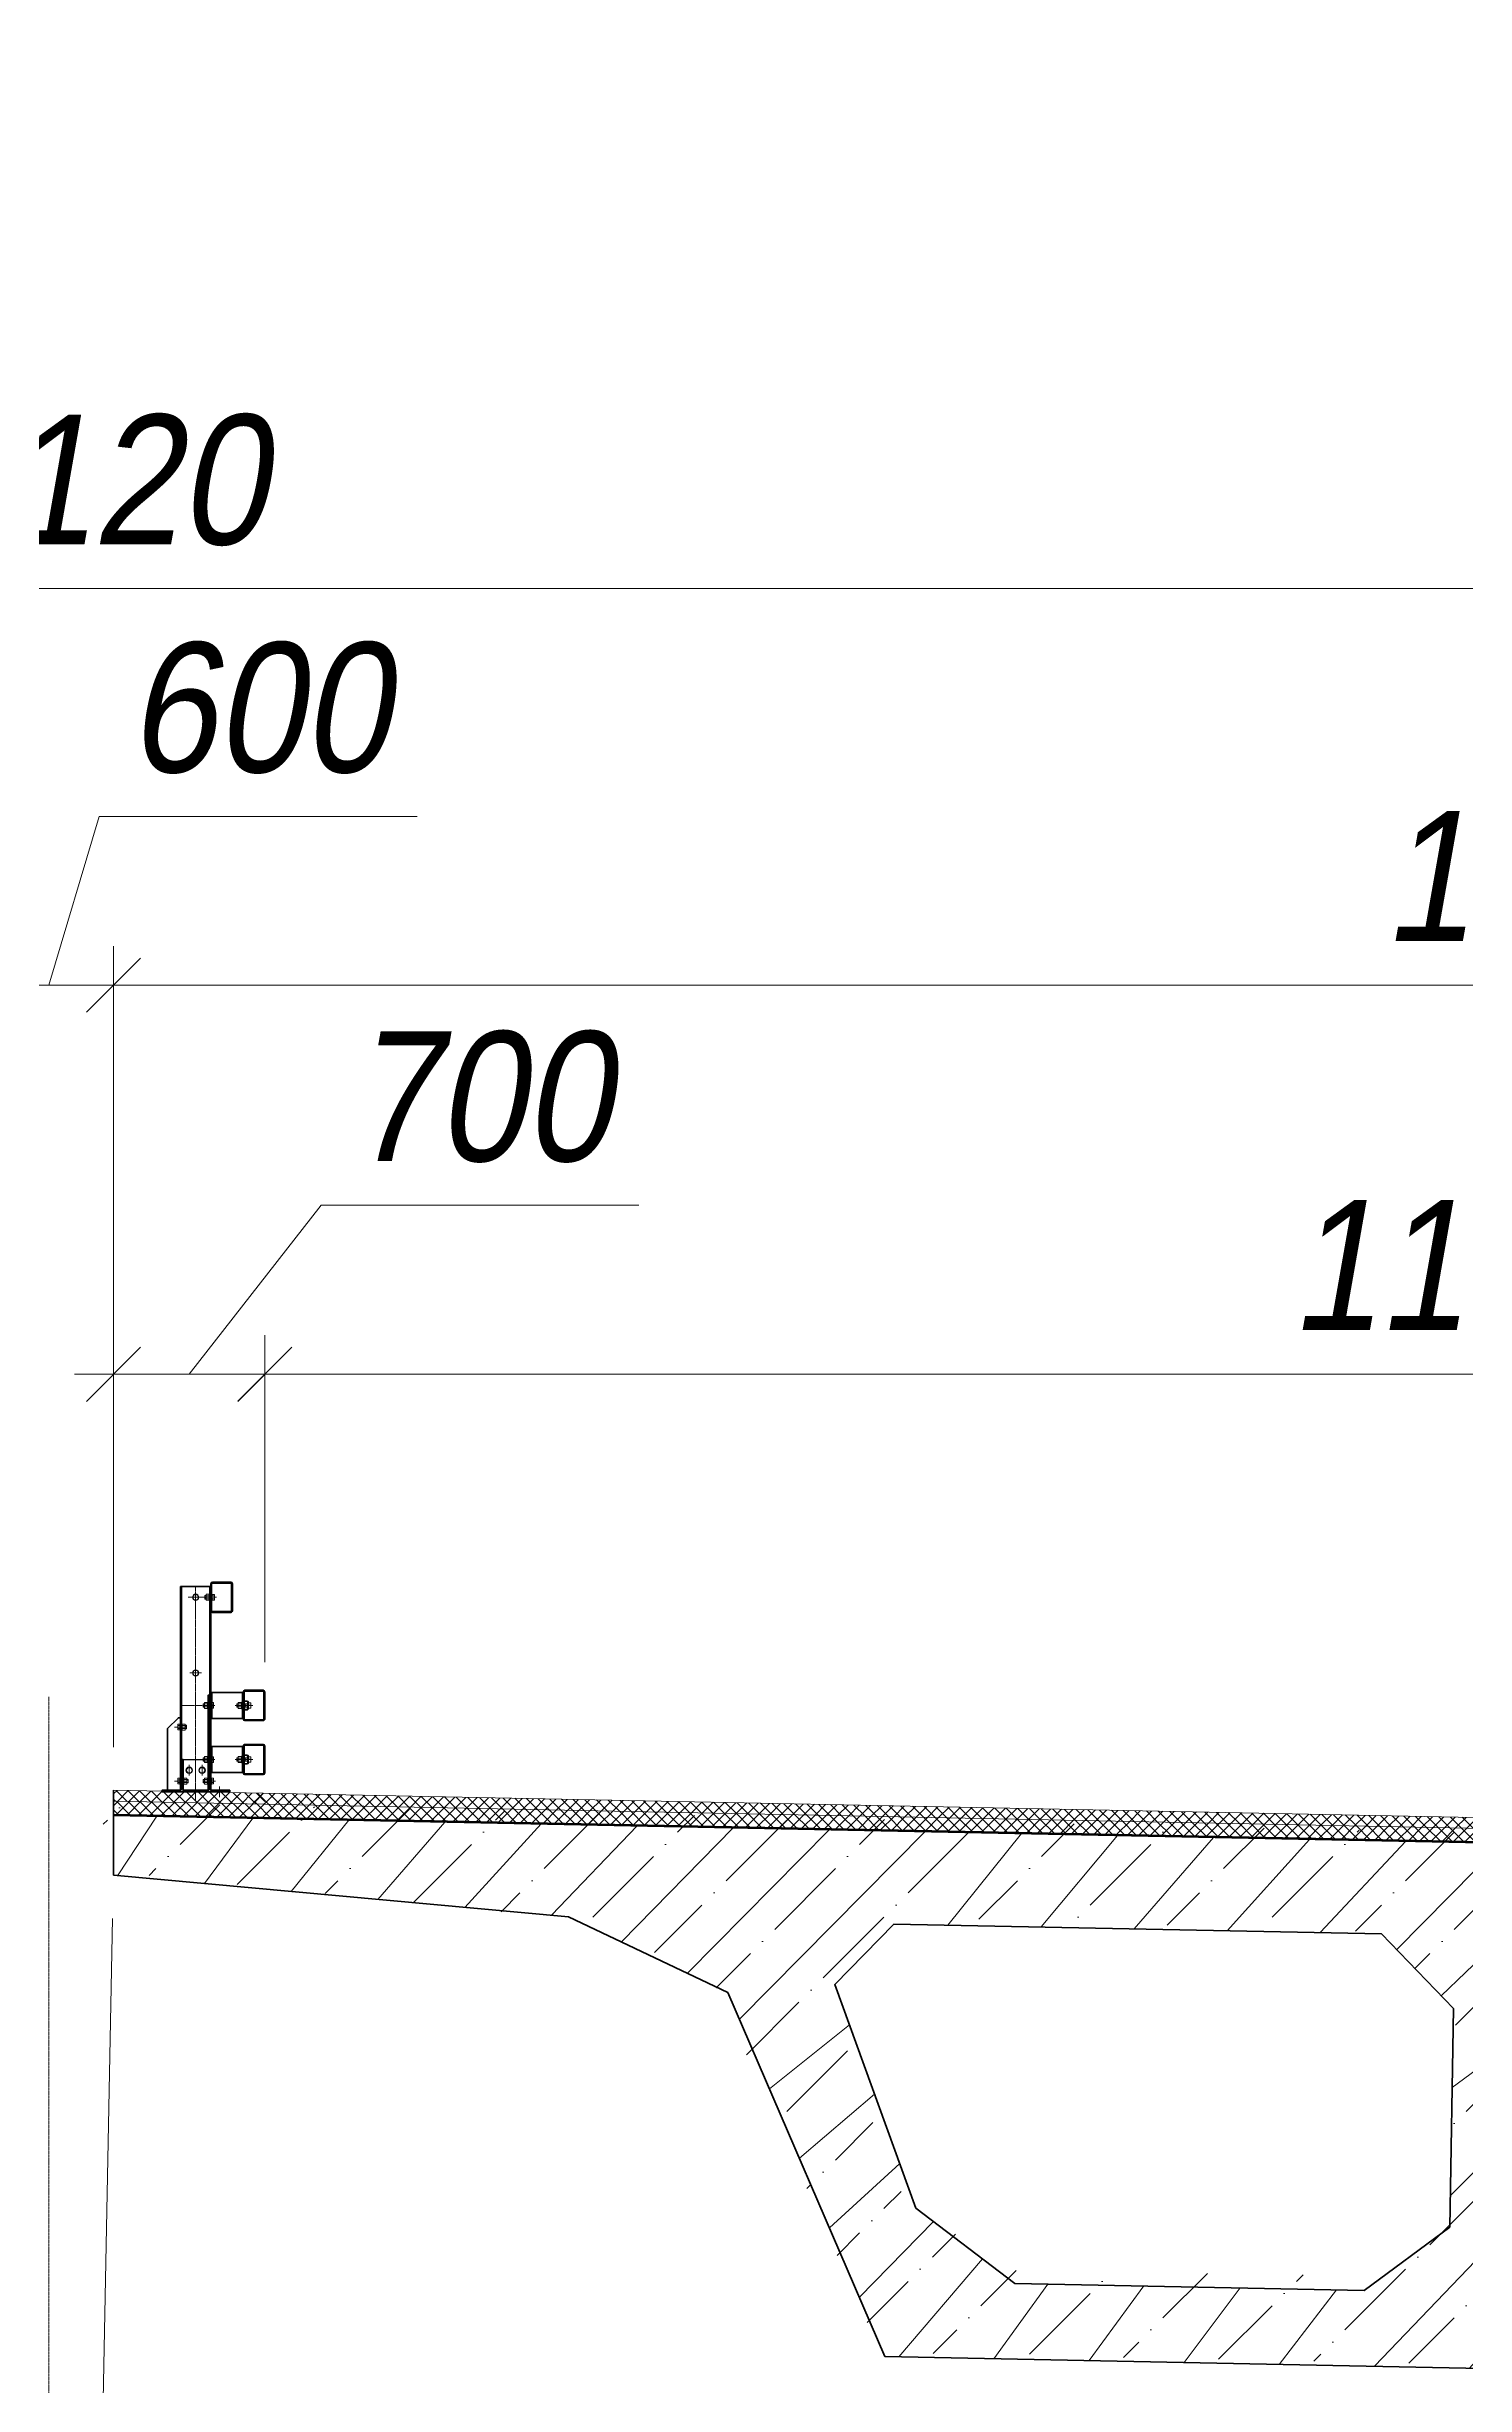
# Model space of a CAD drawing. Header units: millimetres. Extents: x 1864 to 10174863, y -4887456 to 5366151.
# Drawn here: x 9293131 to 9299693, y 374473 to 385284 of the extents above; entities that cross this region are included whole.
import ezdxf
from ezdxf.enums import TextEntityAlignment as Align

# ---------------------------------------------------------------- set-up
doc = ezdxf.new("R2018")
doc.units = ezdxf.units.MM
for name, pattern in [('CENTER', [50.800000000000004, 31.75, -6.35, 6.35, -6.35]), ('DASHED', [7, 5, -2, 0]), ('HIDDEN2', [4.762499999999999, 3.175, -1.5875]), ('JIS_08_11', [12.799999999999999, 11, -0.6, 0.6, -0.6])]:
    doc.linetypes.add(name, pattern=pattern)
for name, color, linetype, lineweight in [('!OIS-M-bolt', 150, 'Continuous', 20), ('!OIS-M-kontur', 40, 'Continuous', 40), ('!OIS-M-nevidim', 210, 'HIDDEN2', 25), ('!OIS-M-osi', 100, 'JIS_08_11', 20), ('!OIS-M-tonk', 160, 'Continuous', 30), ('S-BETN', 2, 'Continuous', 40), ('S-DRGO', 21, 'Continuous', 20), ('S-GRID', 1, 'CENTER', 20), ('S-SECT-PATT', 105, 'Continuous', 15), ('S-VOTV-NVEL', 1, 'DASHED', 20), ('T-DIMS', 3, 'Continuous', 30), ('T-SECT', 6, 'Continuous', 30), ('Штриховка', 2, 'Continuous', 5)]:
    doc.layers.add(name, color=color, linetype=linetype, lineweight=lineweight)
doc.styles.get("Standard").update_dxf_attribs({"font": 'arial.ttf'})
doc.styles.add('TM', font='mipgost.shx', dxfattribs={"width": 0.9, "oblique": 10})
doc.dimstyles.new('TM', dxfattribs={"dimscale": 0, "dimtxt": 3, "dimasz": 1.25, "dimexe": 0.9, "dimexo": 1, "dimgap": 1, "dimtad": 1, "dimdec": 0, "dimdsep": 46, "dimtxsty": 'TM', "dimblk1": 'OBLIQUE', "dimblk2": 'OBLIQUE', "dimsah": 1, "dimcen": 3, "dimdle": 0.9, "dimclrt": 7, "dimadec": 0, "dimazin": 0, "dimtfac": 1, "dimtdec": 0, "dimtmove": 1, "dimatfit": 2, "dimldrblk": 'NONE', "dimfxl": 1, "dimtfill": 1, "dimtolj": 1, "dimlwd": 15, "dimlwe": 15, "dimarcsym": 0})
pattern_1 = [(135, (9366934.638311371, 397877.9582983251), (26.51650429449553, 26.51650429449553), []), (45.00000000000001, (9366934.638311371, 397877.9582983251), (26.51650429449553, -26.51650429449553), [])]

# ---------------------------------------------------------------- blocks, each defined once
blk = doc.blocks.new('tu5262_010_M16_BW_P')
at = {"color": 0, "linetype": 'ByBlock', "lineweight": -2}
blk.add_lwpolyline([(6.928203230275503, -12), (13.85640646055102, -3.4e-15), (6.928203230275514, 11.99999999999999), (-6.928203230275497, 12), (-13.85640646055102, 1.74e-14), (-6.928203230275527, -11.99999999999999)], close=True, dxfattribs=at)
blk.add_circle((0, 0), 15, dxfattribs=at)
blk = doc.blocks.new('tu5262_010_M16_NW_S')
at = {"layer": '!OIS-M-nevidim'}
for p, q in [((17.79999999999995, 5.999999999999999), (24, 5.999999999999997)), ((17.79999999999995, -6), (24, -6.000000000000001))]:
    blk.add_line(p, q, dxfattribs=at)
at = {"color": 0, "linetype": 'ByBlock', "lineweight": -2, "ltscale": 0.2}
for p, q in [((3, 6.928203230275506), (17.8, 6.928203230275503)), ((2.999999999999999, -6.928203230275506), (17.8, -6.928203230275508))]:
    blk.add_line(p, q, dxfattribs=at)
for points in [[(9e-16, 15), (3, 15), (2.999999999999999, -15), (-9e-16, -15)], [(3, 13.85640646055102), (17.8, 13.85640646055101), (17.8, -13.85640646055101), (2.999999999999999, -13.85640646055102)], [(17.79999999999995, 7.999999999999999), (24, 7.999999999999997), (24, -8.000000000000002), (17.79999999999995, -8.000000000000002)]]:
    blk.add_lwpolyline(points, dxfattribs=at)
blk = doc.blocks.new('tu5262_010_M16_BW_S')
at = {"color": 0, "linetype": 'ByBlock', "lineweight": -2}
for p, q in [((-2.999999999999998, 6.54999999999999), (-13, 6.549999999999807)), ((-3.000000000000001, -6.550000000000003), (-13, -6.550000000000181))]:
    blk.add_line(p, q, dxfattribs=at)
for points in [[(-2.999999999999996, 13.1), (-12.99999999999999, 13.09999999999982), (-13, -13.10000000000017), (-3.000000000000003, -13.1)], [(9e-16, 15), (-2.999999999999999, 15), (-3, -15), (-9e-16, -15)]]:
    blk.add_lwpolyline(points, dxfattribs=at)
blk = doc.blocks.new('tu5262_010_СК')
at = {"layer": '!OIS-M-bolt'}
for p, q in [((-6e-16, 5.999999999998328), (12.5, 5.999999999994737)), ((12.49999999999727, -8.000000000005262), (12.5, 7.999999999994737)), ((-7e-16, -6.000000000001672), (12.49999999999727, -6.000000000005263))]:
    blk.add_line(p, q, dxfattribs=at)
at = {"layer": '!OIS-M-bolt', "flags": 128}
for points in [[(-4e-16, 8.000000000000039), (20.49999999999888, 7.999999999998453)], [(24.4999999999991, 12), (34.50000000000091, 12), (34.50000000000091, -12), (24.49999999999818, -12)], [(20.49999999999836, -8.000000000001545), (4e-16, -7.999999999999959)]]:
    blk.add_lwpolyline(points, dxfattribs=at)
blk.add_lwpolyline([(6.499999999997256, -17.99999999999789), (6.499999999997256, -21.99999999999789), (15.4999999999982, -21.99999999999789, 0.4142135623730857), (24.4999999999982, -12.99999999999819), (24.49999999999905, 12.99999999999819, 0.4142135623731045), (15.49999999999904, 21.99999999999848), (6.499999999999983, 21.99999999999847), (6.499999999999983, 17.99999999999847), (15.49999999999904, 17.99999999999847, -0.4142135623731045), (20.49999999999904, 12.99999999999831), (20.4999999999982, -12.99999999999805, -0.4142135623730857), (15.49999999999819, -17.99999999999789)], format="xyb", close=True, dxfattribs=at)
at = {"layer": '!OIS-M-osi'}
blk.add_line((44.5000000000009, 0), (-37.99999999999908, 0), dxfattribs=at)
at = {"layer": '!OIS-M-tonk'}
blk.add_line((34.50000000000091, 0), (24.49999999999864, 3.233e-13), dxfattribs=at)
blk = doc.blocks.new('11МО-500кдж')
at = {"layer": '!OIS-M-nevidim'}
for p, q in [((75, 460), (75, 340)), ((215, 460), (215, 340)), ((75, 210), (75, 90)), ((215, 210), (215, 90))]:
    blk.add_line(p, q, dxfattribs=at)
at = {"layer": '!OIS-M-osi'}
for p, q in [((-35, 900), (96.00000000186265, 900)), ((-70, 400), (74, 400)), ((-70, 271.8854827484465), (-70, 328.114513259352)), ((-98.11451271112313, 299.9999994435202), (-41.88548220018856, 299.9999994435202)), ((-30, 125), (-30, 75.00000000000001)), ((30, 125), (30, 75.00000000000001)), ((-98.11451271112313, 49.99999944352021), (-41.88548220018856, 49.99999944352021)), ((111, 25), (111, -25))]:
    blk.add_line(p, q, dxfattribs=at)
for points in [[(0, 950), (0, -39.50989323192334)], [(27.00000000093132, 550), (-27.00000000093132, 550)], [(88.00000000186265, 400), (34, 400)], [(88.00000000186265, 150), (34, 150)], [(91.00000000186265, 49.99999944353475), (34, 49.99999944353475)]]:
    blk.add_lwpolyline(points, dxfattribs=at)
at = {"layer": '!OIS-M-tonk'}
blk.add_lwpolyline([(-58, 150), (58, 150)], dxfattribs=at)
for p, q in [((70, 950), (-70, 950)), ((-70, 950), (-70, 8)), ((-66, 950), (-66, 13)), ((66, 950), (66, 8)), ((70, 8), (70, 950))]:
    blk.add_line(p, q)
for points in [[(162, 830), (78, 830, -0.4142135623730951), (70, 838), (70, 962, -0.4142135623730951), (78, 970), (162, 970, -0.4142135623730951), (170, 962), (170, 838, -0.4142135623730951)], [(166, 838, -0.4142135623730951), (162, 834), (78, 834, -0.4142135623730951), (74, 838), (74, 962, -0.4142135623730951), (78, 966), (162, 966, -0.4142135623730951), (166, 962)], [(228, 330), (312, 330, 0.4142135623730951), (320, 338), (320, 462, 0.4142135623730951), (312, 470), (228, 470, 0.4142135623730951), (220, 462), (220, 338, 0.4142135623730951)], [(316, 338, -0.4142135623730951), (312, 334), (228, 334, -0.4142135623730951), (224, 338), (224, 462, -0.4142135623730951), (228, 466), (312, 466, -0.4142135623730951), (316, 462)], [(312, 80), (228, 80, -0.4142135623730951), (220, 88), (220, 212, -0.4142135623730951), (228, 220), (312, 220, -0.4142135623730951), (320, 212), (320, 88, -0.4142135623730951)], [(312, 84), (228, 84, -0.4142135623730951), (224, 88), (224, 212, -0.4142135623730951), (228, 216), (312, 216, -0.4142135623730951), (316, 212), (316, 88, -0.4142135623730951)]]:
    blk.add_lwpolyline(points, format="xyb", close=True)
for points in [[(158, 0), (63, 0, -0.4142135623730951), (58, 5), (58, 448), (66, 448), (66, 13, 0.4142135623730951), (71, 8), (158, 8), (158, 0)], [(-155, 0), (-63, 0, 0.4142135623730951), (-58, 5), (-58, 150), (-66, 150), (-66, 13, -0.4142135623730951), (-71, 8), (-155, 8), (-155, 0)]]:
    blk.add_lwpolyline(points, format="xyb")
for points in [[(70, 340), (220, 340), (220, 460), (70, 460)], [(70, 90), (220, 90), (220, 210), (70, 210)]]:
    blk.add_lwpolyline(points, close=True)
for points in [[(-130, 8), (-130, 293), (-80, 343), (-80, 343), (-70, 343), (-70, 8), (-130, 8)], [(-58, 8), (-58, 0), (58, 0), (58, 8), (-58, 8), (-58, 0)]]:
    blk.add_lwpolyline(points)
at = {"layer": '!OIS-M-bolt', "extrusion": (0, 0, -1), "zscale": -0.9999999999999998}
for p in [(0, 900), (0, 550), (30, 100), (-30, 100)]:
    blk.add_blockref('tu5262_010_M16_BW_P', p, dxfattribs=at)
at = {"layer": '!OIS-M-bolt', "extrusion": (0, 0, -1), "xscale": -1, "zscale": -1, "rotation": 180}
for name, p in [('tu5262_010_M16_NW_S', (-66, 900)), ('tu5262_010_M16_BW_S', (-74, 900)), ('tu5262_010_M16_NW_S', (-58, 400)), ('tu5262_010_M16_BW_S', (-70, 400)), ('tu5262_010_M16_NW_S', (-215, 400)), ('tu5262_010_M16_NW_S', (-58, 150)), ('tu5262_010_M16_BW_S', (-70, 150)), ('tu5262_010_M16_NW_S', (-215, 150)), ('tu5262_010_M16_NW_S', (-58, 49.99999944353475)), ('tu5262_010_M16_BW_S', (-70, 49.99999944353475))]:
    blk.add_blockref(name, p, dxfattribs=at)
at = {"layer": '!OIS-M-bolt', "color": 0, "linetype": 'ByBlock', "extrusion": (0, 0, -1), "xscale": -1, "zscale": -1}
for p in [(-219.9999999976717, 400), (-219.9999999976717, 150)]:
    blk.add_blockref('tu5262_010_СК', p, dxfattribs=at)
at = {"layer": '!OIS-M-bolt', "extrusion": (0, 0, -1), "zscale": -1, "rotation": 180}
for name, p in [('tu5262_010_M16_BW_S', (70, 299.9999980038847)), ('tu5262_010_M16_NW_S', (66, 299.9999994435348)), ('tu5262_010_M16_BW_S', (70, 49.99999944353475)), ('tu5262_010_M16_NW_S', (58, 49.99999944353475))]:
    blk.add_blockref(name, p, dxfattribs=at)
blk = doc.blocks.new('_OBLIQUE')
at = {"color": 0, "linetype": 'ByBlock', "lineweight": -2}
blk.add_line((0.5000000000000001, 0.4999999999999999), (-0.5000000000000001, -0.4999999999999999), dxfattribs=at)
blk = doc.blocks.new('*D1038')
at = {"layer": 'Defpoints', "color": 0, "transparency": 16777216}
for p in [(9294140.047488198, 379147.4450267549), (9294140.047488198, 377615.5708079334), (9305640.062748894, 377358.4452552195)]:
    blk.add_point(p, dxfattribs=at)
at = {"layer": 'T-DIMS', "color": 0, "lineweight": 15, "transparency": 16777216}
for p, q in [((9294140.047488198, 377815.5708079334), (9294140.047488198, 379327.4450267549)), ((9305640.062748894, 377558.4452552195), (9305640.062748894, 379327.4450267549))]:
    blk.add_line(p, q, dxfattribs=at)
at = {"layer": 'T-DIMS', "color": 0, "linetype": 'Continuous', "lineweight": 15, "transparency": 16777216}
blk.add_line((9305820.062748894, 379147.4450267549), (9293960.047488198, 379147.4450267549), dxfattribs=at)
at = {"layer": 'T-DIMS', "color": 0, "lineweight": 15, "transparency": 16777216, "xscale": 250, "yscale": 250, "zscale": 250, "rotation": 180}
blk.add_blockref('_OBLIQUE', (9294140.047488198, 379147.4450267549), dxfattribs=at)
at = {"layer": 'T-DIMS', "color": 0, "lineweight": 15, "transparency": 16777216, "xscale": 250, "yscale": 250, "zscale": 250}
blk.add_blockref('_OBLIQUE', (9305640.062748894, 379147.4450267549), dxfattribs=at)
at = {"layer": 'T-DIMS', "color": 7, "transparency": 16777216, "insert": (9299890.055118546, 379647.4450267549), "char_height": 600, "attachment_point": 5, "style": 'TM', "bg_fill": 3, "box_fill_scale": 1.1, "bg_fill_color": 256, "bg_fill_true_color": 13158600, "bg_fill_transparency": 0}
blk.add_mtext('\\A1;11500', dxfattribs=at)
blk = doc.blocks.new('_None')
blk = doc.blocks.new('*D683')
at = {"layer": 'Defpoints', "color": 0, "transparency": 16777216}
for p in [(9293439.927536234, 379146.4452266689), (9294140.047488198, 377615.5708073374), (9293439.927536234, 377223.1763414736)]:
    blk.add_point(p, dxfattribs=at)
at = {"layer": 'T-DIMS', "color": 0, "linetype": 'Continuous', "lineweight": 15, "transparency": 16777216}
for p, q in [((9293789.987512216, 379146.4452266689), (9294400.047488198, 379927.795057952)), ((9294400.047488198, 379927.795057952), (9295870.515105193, 379927.795057952)), ((9294320.047488198, 379146.4452266689), (9293259.927536234, 379146.4452266689))]:
    blk.add_line(p, q, dxfattribs=at)
at = {"layer": 'T-DIMS', "color": 0, "lineweight": 15, "transparency": 16777216}
for p, q in [((9293439.927536234, 377423.1763414736), (9293439.927536234, 379326.4452266689)), ((9294140.047488198, 377815.5708073374), (9294140.047488198, 379326.4452266689))]:
    blk.add_line(p, q, dxfattribs=at)
at = {"layer": 'T-DIMS', "color": 0, "lineweight": 15, "transparency": 16777216, "xscale": 250, "yscale": 250, "zscale": 250, "rotation": 180}
blk.add_blockref('_OBLIQUE', (9293439.927536234, 379146.4452266689), dxfattribs=at)
at = {"layer": 'T-DIMS', "color": 0, "lineweight": 15, "transparency": 16777216, "xscale": 250, "yscale": 250, "zscale": 250}
blk.add_blockref('_OBLIQUE', (9294140.047488198, 379146.4452266689), dxfattribs=at)
at = {"layer": 'T-DIMS', "color": 7, "transparency": 16777216, "insert": (9295135.281296697, 380427.795057952), "char_height": 600, "attachment_point": 5, "style": 'TM', "bg_fill": 3, "box_fill_scale": 1.1, "bg_fill_color": 256, "bg_fill_true_color": 13158600, "bg_fill_transparency": 0}
blk.add_mtext('\\A1;700', dxfattribs=at)
blk = doc.blocks.new('*D684')
at = {"layer": 'Defpoints', "color": 0, "transparency": 16777216}
for p in [(9307200.064968571, 380946.0358217355), (9293439.927536234, 377290.3839896913), (9307200.064968571, 377105.1735928651)]:
    blk.add_point(p, dxfattribs=at)
at = {"layer": 'T-DIMS', "color": 0, "lineweight": 15, "transparency": 16777216}
for p, q in [((9293439.927536234, 377490.3839896913), (9293439.927536234, 381126.0358217355)), ((9307200.064968571, 377305.1735928651), (9307200.064968571, 381126.0358217355))]:
    blk.add_line(p, q, dxfattribs=at)
at = {"layer": 'T-DIMS', "color": 0, "linetype": 'Continuous', "lineweight": 15, "transparency": 16777216}
blk.add_line((9293259.927536234, 380946.0358217355), (9307380.064968571, 380946.0358217355), dxfattribs=at)
at = {"layer": 'T-DIMS', "color": 0, "lineweight": 15, "transparency": 16777216, "xscale": 250, "yscale": 250, "zscale": 250, "rotation": 180}
blk.add_blockref('_OBLIQUE', (9293439.927536234, 380946.0358217355), dxfattribs=at)
at = {"layer": 'T-DIMS', "color": 0, "lineweight": 15, "transparency": 16777216, "xscale": 250, "yscale": 250, "zscale": 250}
blk.add_blockref('_OBLIQUE', (9307200.064968571, 380946.0358217355), dxfattribs=at)
at = {"layer": 'T-DIMS', "color": 7, "transparency": 16777216, "insert": (9300319.996252403, 381446.0358217355), "char_height": 600, "attachment_point": 5, "style": 'TM', "bg_fill": 3, "box_fill_scale": 1.1, "bg_fill_color": 256, "bg_fill_true_color": 13158600, "bg_fill_transparency": 0}
blk.add_mtext('\\A1;13760', dxfattribs=at)
blk = doc.blocks.new('*D685')
at = {"layer": 'Defpoints', "color": 0, "transparency": 16777216}
for p in [(9297008.447743876, 374605.296790063), (9302507.747932658, 374495.3107824918), (9302448.966863582, 371556.2574300767)]:
    blk.add_point(p, dxfattribs=at)
at = {"layer": 'T-DIMS', "color": 0, "lineweight": 15, "transparency": 16777216}
for p, q in [((9297004.448543498, 374405.3367780697), (9296946.06739446, 371486.2794268542)), ((9302503.74873228, 374295.3507704985), (9302445.367583241, 371376.2934192829))]:
    blk.add_line(p, q, dxfattribs=at)
at = {"layer": 'T-DIMS', "color": 0, "linetype": 'Continuous', "lineweight": 15, "transparency": 16777216}
blk.add_line((9296769.702664007, 371669.8427179881), (9302628.930874376, 371552.6581497366), dxfattribs=at)
at = {"layer": 'T-DIMS', "color": 0, "lineweight": 15, "transparency": 16777216, "xscale": 250, "yscale": 250, "zscale": 250}
for p, rotation in [((9296949.6666748, 371666.243437648), 178.8542371222951), ((9302448.966863582, 371556.2574300767), 358.854237122295)]:
    blk.add_blockref('_OBLIQUE', p, dxfattribs=dict(at, rotation=rotation))
at = {"layer": 'T-DIMS', "color": 7, "transparency": 16777216, "insert": (9299709.314770134, 372111.1504638455), "char_height": 600, "attachment_point": 5, "rotation": 358.8542371222951, "style": 'TM', "bg_fill": 3, "box_fill_scale": 1.1, "bg_fill_color": 256, "bg_fill_true_color": 13158600, "bg_fill_transparency": 0}
blk.add_mtext('\\A1;5500', dxfattribs=at)
blk = doc.blocks.new('*D686')
at = {"layer": 'Defpoints', "color": 0, "transparency": 16777216}
for p in [(9293440.047488198, 376830.1419931646), (9297008.447743876, 374605.296790063), (9293338.214158881, 371738.4724904557)]:
    blk.add_point(p, dxfattribs=at)
at = {"layer": 'T-DIMS', "color": 0, "lineweight": 15, "transparency": 16777216}
for p, q in [((9293436.048290342, 376630.1819811208), (9293334.614880811, 371558.5084796164)), ((9297004.44854602, 374405.3367780194), (9296946.067434713, 371486.2794716188))]:
    blk.add_line(p, q, dxfattribs=at)
at = {"layer": 'T-DIMS', "color": 0, "linetype": 'Continuous', "lineweight": 15, "transparency": 16777216}
blk.add_line((9297129.630723624, 371662.6442043881), (9293158.250148043, 371742.0717685258), dxfattribs=at)
at = {"layer": 'T-DIMS', "color": 0, "lineweight": 15, "transparency": 16777216, "xscale": 250, "yscale": 250, "zscale": 250}
for p, rotation in [((9293338.214158881, 371738.4724904557), 178.854237845024), ((9296949.666712783, 371666.2434824582), 358.854237845024)]:
    blk.add_blockref('_OBLIQUE', p, dxfattribs=dict(at, rotation=rotation))
at = {"layer": 'T-DIMS', "color": 7, "transparency": 16777216, "insert": (9295153.938430471, 372202.2580165662), "char_height": 600, "attachment_point": 5, "rotation": 358.85423784502404, "style": 'TM', "bg_fill": 3, "box_fill_scale": 1.1, "bg_fill_color": 256, "bg_fill_true_color": 13158600, "bg_fill_transparency": 0}
blk.add_mtext('\\A1;3610', dxfattribs=at)
blk = doc.blocks.new('*D710')
at = {"layer": 'Defpoints', "color": 0, "transparency": 16777216}
for p in [(9293440.047488198, 380946.0358217355), (9292840.047488198, 380700.6474682089), (9293440.047488198, 380700.6474682089)]:
    blk.add_point(p, dxfattribs=at)
at = {"layer": 'T-DIMS', "color": 0, "linetype": 'Continuous', "lineweight": 15, "transparency": 16777216}
for p, q in [((9293140.047488198, 380946.0358217355), (9293374.047488198, 381726.0358217355)), ((9293374.047488198, 381726.0358217355), (9294844.515105193, 381726.0358217355)), ((9292660.047488198, 380946.0358217355), (9293620.047488198, 380946.0358217355))]:
    blk.add_line(p, q, dxfattribs=at)
at = {"layer": 'T-DIMS', "color": 0, "lineweight": 15, "transparency": 16777216}
for p, q in [((9292840.047488198, 380900.6474682089), (9292840.047488198, 381126.0358217355)), ((9293440.047488198, 380900.6474682089), (9293440.047488198, 381126.0358217355))]:
    blk.add_line(p, q, dxfattribs=at)
at = {"layer": 'T-DIMS', "color": 0, "lineweight": 15, "transparency": 16777216, "xscale": 250, "yscale": 250, "zscale": 250, "rotation": 180}
blk.add_blockref('_OBLIQUE', (9292840.047488198, 380946.0358217355), dxfattribs=at)
at = {"layer": 'T-DIMS', "color": 0, "lineweight": 15, "transparency": 16777216, "xscale": 250, "yscale": 250, "zscale": 250}
blk.add_blockref('_OBLIQUE', (9293440.047488198, 380946.0358217355), dxfattribs=at)
at = {"layer": 'T-DIMS', "color": 7, "transparency": 16777216, "insert": (9294109.281296697, 382226.0358217355), "char_height": 600, "attachment_point": 5, "style": 'TM', "bg_fill": 3, "box_fill_scale": 1.1, "bg_fill_color": 256, "bg_fill_true_color": 13158600, "bg_fill_transparency": 0}
blk.add_mtext('\\A1;600', dxfattribs=at)
blk = doc.blocks.new('*D711')
at = {"layer": 'Defpoints', "color": 0, "transparency": 16777216}
for p in [(9307200.047488198, 382779.3373043533), (9307200.047488198, 377409.425927877), (9279080.047488198, 377155.8647692795)]:
    blk.add_point(p, dxfattribs=at)
at = {"layer": 'T-DIMS', "color": 0, "lineweight": 15, "transparency": 16777216}
for p, q in [((9279080.047488198, 377355.8647692795), (9279080.047488198, 382959.3373043533)), ((9307200.047488198, 377609.425927877), (9307200.047488198, 382959.3373043533))]:
    blk.add_line(p, q, dxfattribs=at)
at = {"layer": 'T-DIMS', "color": 0, "linetype": 'Continuous', "lineweight": 15, "transparency": 16777216}
blk.add_line((9278900.047488198, 382779.3373043533), (9307380.047488198, 382779.3373043533), dxfattribs=at)
at = {"layer": 'T-DIMS', "color": 0, "lineweight": 15, "transparency": 16777216, "xscale": 250, "yscale": 250, "zscale": 250, "rotation": 180}
blk.add_blockref('_OBLIQUE', (9279080.047488198, 382779.3373043533), dxfattribs=at)
at = {"layer": 'T-DIMS', "color": 0, "lineweight": 15, "transparency": 16777216, "xscale": 250, "yscale": 250, "zscale": 250}
blk.add_blockref('_OBLIQUE', (9307200.047488198, 382779.3373043533), dxfattribs=at)
at = {"layer": 'T-DIMS', "color": 7, "transparency": 16777216, "insert": (9293140.047488198, 383279.3373043533), "char_height": 600, "attachment_point": 5, "style": 'TM', "bg_fill": 3, "box_fill_scale": 1.1, "bg_fill_color": 256, "bg_fill_true_color": 13158600, "bg_fill_transparency": 0}
blk.add_mtext('\\A1;28120', dxfattribs=at)
blk = doc.blocks.new('Вид с масштабом')
at = {"layer": 'T-SECT', "lineweight": 60, "ltscale": 100, "oblique": 10, "width": 1.1, "flags": 104}
blk.add_attdef('ВИД', text='', height=5, dxfattribs=at).set_placement((44.51349068049297, 14.75833333333334), align=Align.BOTTOM_RIGHT)
at = {"layer": 'T-SECT', "lineweight": 60, "ltscale": 100, "style": 'TM', "width": 1.1}
blk.add_attdef('СИМВОЛЫ', (0.3062414766761208, 0.2632536809184529), '', height=5, dxfattribs=at)
at = {"layer": 'T-SECT', "lineweight": 30, "oblique": 15, "width": 1.1, "flags": 106}
blk.add_attdef('комментарий', text='', height=3.5, dxfattribs=at).set_placement((0, -0.9958214849233684), align=Align.TOP_CENTER)

msp = doc.modelspace()

# ---------------------------------------------------------------- hatches: boundary and pattern name
at = {"layer": 'S-SECT-PATT', "ltscale": 20}
h = msp.add_hatch(dxfattribs=at)
h.set_pattern_fill('НЕМЕТАЛЛИЧЕСКИЕ МАТЕРИАЛЫ', color=256, scale=15, angle=180, pattern_type=2)
h.set_pattern_definition([(135, (9366984.62831448, 397876.9584982391), (26.51650429449553, 26.51650429449553), []), (45.00000000000001, (9366984.62831448, 397876.9584982391), (26.51650429449553, -26.51650429449553), [])])
edge = h.paths.add_edge_path()
edge.add_line((9294140.044974789, 377159.1639936562), (9293440.047488198, 377173.1639434095))
edge.add_line((9294140.044974789, 377209.173992693), (9294140.044974789, 377159.1639937158))
edge.add_line((9293931.043444619, 377213.3540232774), (9294140.044975027, 377209.173992693))
edge.add_line((9293820.043466792, 377215.5740228291), (9293931.04344438, 377213.3540232774))
edge.add_line((9293762.043466792, 377215.5746059414), (9293820.043466792, 377215.5740228291))
edge.add_line((9293762.043478474, 377216.7340226169), (9293762.043466792, 377215.5746059414))
edge.add_line((9293760.286692366, 377216.7691583033), (9293762.043478474, 377216.7340225573))
edge.add_arc((9293757.043517098, 377220.5746561881), 4.999999997092994, 269.9994235320341, 310.43876967587124, ccw=False)
edge.add_line((9293440.047488198, 377223.1739424463), (9293757.043466792, 377215.5746561881))
edge.add_line((9293440.047488198, 377208.2852640744), (9293440.047488198, 377184.5795960422))
h = msp.add_hatch(dxfattribs=at)
h.set_pattern_fill('НЕМЕТАЛЛИЧЕСКИЕ МАТЕРИАЛЫ', color=256, scale=15, angle=180, pattern_type=2)
h.set_pattern_definition(pattern_1)
h.paths.add_polyline_path([(9293440.04748796, 377173.1639435287), (9293440.047488198, 377113.1519445177), (9306340.064968571, 376855.1515950556), (9306807.530191645, 376864.5008994933), (9306854.064968571, 376911.0356765385), (9306854.064968571, 376925.4435938593), (9306340.064968571, 376915.1635938283)])
h = msp.add_hatch(dxfattribs=at)
h.set_pattern_fill('НЕМЕТАЛЛИЧЕСКИЕ МАТЕРИАЛЫ', color=256, scale=15, angle=180, pattern_type=2)
h.set_pattern_definition(pattern_1)
edge = h.paths.add_edge_path()
edge.add_line((9305690.05497168, 376978.173792779), (9305690.05497168, 376928.1637938019))
edge.add_line((9294090.05497168, 377210.173792779), (9305690.05497168, 376978.173792779))
edge.add_line((9294090.05497168, 377210.173792779), (9294090.05497168, 377160.1637938019))
edge.add_line((9305690.05497168, 376928.1637937422), (9294090.05497168, 377160.1637937422))

# ---------------------------------------------------------------- linework, layer by layer
at = {"layer": 'S-BETN', "ltscale": 166.6666666666667}
msp.add_line((9293440.047488198, 377107.1507446762), (9306340.064968571, 376849.1503951545), dxfattribs=at)
at = {"layer": 'S-BETN'}
for p, q in [((9293440.047488198, 376830.1419931646), (9295544.165508494, 376638.3402309414)), ((9295544.165508255, 376638.340231001), (9296282.41121386, 376288.8693539496)), ((9297050.054388985, 376604.8346201177), (9299305.997908816, 376559.7157483693)), ((9299305.997909054, 376559.7157482501), (9299638.34751986, 376214.287668645)), ((9299621.138402686, 375203.8318508263), (9299638.347520098, 376214.2876685854)), ((9299225.823979124, 374911.0192568894), (9299621.138402686, 375203.8318509455)), ((9299225.823979124, 374911.019256949), (9297610.226056322, 374943.3312164541)), ((9302507.747932658, 374495.3107824918), (9297008.447743878, 374605.296790063))]:
    msp.add_line(p, q, dxfattribs=at)
for points in [[(9297151.747847542, 375291.5956473346), (9296776.561207756, 376325.7650341984), (9297050.054389223, 376604.8346203562)], [(9297008.447743878, 374605.296790063), (9296282.41121386, 376288.8693539496)], [(9297151.74784778, 375291.5956471558), (9297610.226056084, 374943.3312165733)]]:
    msp.add_lwpolyline(points, dxfattribs=at)
at = {"layer": 'S-DRGO', "ltscale": 20, "flags": 128}
for points in [[(9293440.047488198, 377223.1739424463), (9306340.064968571, 376965.1735928651), (9306840.064968571, 376975.1735928651)], [(9306854.064968571, 376925.4435938593), (9306340.064968571, 376915.1635938283), (9293440.047488198, 377173.1639434095)]]:
    msp.add_lwpolyline(points, dxfattribs=at)
at = {"layer": 'S-VOTV-NVEL', "ltscale": 15, "const_width": 6, "flags": 128}
msp.add_lwpolyline([(9293440.047488198, 377110.1513446565), (9306340.064968571, 376852.1509950753), (9306808.797579989, 376861.5256473418), (9306857.064968571, 376909.7930358644), (9306857.064968571, 376975.1735928651)], dxfattribs=at)
at = {"layer": 'S-VOTV-NVEL', "linetype": 'ByBlock', "ltscale": 166.6666666666667}
msp.add_lwpolyline([(9306854.064968571, 376975.1735928651), (9306854.064968571, 376911.0356765385), (9306807.530191645, 376864.5008994933), (9306340.064968571, 376855.1515950556), (9293440.047488198, 377113.1519445773)], dxfattribs=at)
at = {"layer": 'S-VOTV-NVEL', "linetype": 'ByBlock', "ltscale": 166.6666666666667, "flags": 128}
msp.add_lwpolyline([(9306854.064968571, 376975.1735928651), (9306860.064968571, 376975.1735928651), (9306860.064968571, 376908.5503951307), (9306810.064968571, 376858.5503951307), (9306340.064968571, 376849.1503951545), (9293440.047488198, 377107.1507446762)], dxfattribs=at)

# ---------------------------------------------------------------- block references
at = {"layer": '!OIS-M-kontur', "ltscale": 3.333333333333333, "rotation": 359.9994239881588}
msp.add_blockref('11МО-500кдж', (9293820.043466792, 377215.5740228291), dxfattribs=at)

# ---------------------------------------------------------------- next in the draw order: dimensions: what is measured, and where the dimension line sits
at = {"layer": 'T-DIMS'}
dim = msp.add_linear_dim(base=(9294140.047488198, 379147.4450267549), p1=(9305640.062748894, 377358.4452552195), p2=(9294140.047488198, 377615.5708079334), angle=180, dimstyle='TM', override={"dimscale": 0, "dimtix": 0, "dimtofl": 1, "dimtmove": 1, "dimatfit": 2}, dxfattribs=at)
dim.commit()
dim.dimension.update_dxf_attribs({"geometry": '*D1038', "text_midpoint": (9299890.055118546, 379647.4450267549)})
dim = msp.add_aligned_dim(p1=(9297008.447743878, 374605.296790063), p2=(9302507.747932658, 374495.3107824918), distance=-2939.6411043568046, dimstyle='TM', override={"dimscale": 0, "dimtix": 0, "dimtofl": 1, "dimtmove": 1, "dimatfit": 2}, dxfattribs=at)
dim.commit()
dim.dimension.update_dxf_attribs({"geometry": '*D685', "text_midpoint": (9299709.314770134, 372111.1504638455)})

# ---------------------------------------------------------------- next in the draw order: dimensions: what is measured, and where the dimension line sits
dim = msp.add_linear_dim(base=(9293439.927536234, 379146.4452266689), p1=(9294140.047488198, 377615.5708073374), p2=(9293439.927536234, 377223.1763414736), angle=180, dimstyle='TM', override={"dimscale": 0, "dimtix": 0, "dimtofl": 1, "dimtmove": 1, "dimatfit": 2}, dxfattribs=at)
dim.commit()
dim.dimension.update_dxf_attribs({"geometry": '*D683', "text_midpoint": (9294600.047488198, 379927.795057952), "dimtype": 128})
dim = msp.add_linear_dim(base=(9293338.214158881, 371738.4724904557), p1=(9297008.447743878, 374605.296790063), p2=(9293440.047488198, 376830.1419931646), angle=178.854237845024, dimstyle='TM', override={"dimscale": 0, "dimrnd": 10, "dimtix": 0, "dimtofl": 1, "dimtmove": 1, "dimatfit": 2}, dxfattribs=at)
dim.commit()
dim.dimension.update_dxf_attribs({"geometry": '*D686', "text_midpoint": (9295153.938430471, 372202.2580165662)})

# ---------------------------------------------------------------- next in the draw order: linework, layer by layer
at = {"layer": 'S-GRID', "linetype": 'CENTER', "ltscale": 0.1}
msp.add_line((9293140.047488198, 367976.0358217355), (9293140.047488198, 377656.0358217355), dxfattribs=at)

# ---------------------------------------------------------------- next in the draw order: dimensions: what is measured, and where the dimension line sits
at = {"layer": 'T-DIMS'}
dim = msp.add_linear_dim(base=(9307200.064968571, 380946.0358217355), p1=(9293439.927536234, 377290.3839896913), p2=(9307200.064968571, 377105.1735928651), dimstyle='TM', override={"dimscale": 0, "dimtix": 0, "dimtofl": 1, "dimtmove": 1, "dimatfit": 2}, dxfattribs=at)
dim.commit()
dim.dimension.update_dxf_attribs({"geometry": '*D684', "text_midpoint": (9300319.996252403, 381446.0358217355)})

# ---------------------------------------------------------------- next in the draw order: hatches: boundary and pattern name
at = {"layer": 'Штриховка', "ltscale": 166.6666666666667}
h = msp.add_hatch(dxfattribs=at)
h.set_pattern_fill('ANSI35', color=256, scale=50)
h.set_pattern_definition([(45, (-1407349007.365952, -504276545.8748919), (-224.5064030267288, 224.5064030267288), []), (45, (-1407348782.859452, -504276545.8748919), (-224.5064030267288, 224.5064030267288), [396.875, -79.375, 0, -79.375])])
h.paths.add_polyline_path([(9307200.064968571, 377105.1735929843), (9307180.064968571, 377125.1735929843), (9306860.064968571, 377125.1735929843), (9306840.064968571, 377105.1735929843), (9306840.064968571, 376975.1735929843), (9306860.064968571, 376975.1735929843), (9306860.064968571, 376908.5503952499), (9306810.064968571, 376858.5503952499), (9306340.064968571, 376849.1503952738), (9293439.962946162, 377107.15243566), (9293440.047488198, 376830.1419932838), (9295544.165508255, 376638.3402310606), (9296282.41121386, 376288.8693540688), (9297008.447743878, 374605.2967901822), (9302507.747932658, 374495.310782611), (9303327.501981243, 376235.5687598582), (9304034.788183913, 376530.7333711382), (9307000.064968571, 376605.9043998714), (9307180.064968571, 376589.9043998714), (9307200.064968571, 376609.9043998714)])
h.paths.add_polyline_path([(9299638.347520098, 376214.2876685258), (9299621.138402686, 375203.8318510648), (9299225.823979124, 374911.0192570682), (9297610.226056322, 374943.3312165733), (9297151.747847542, 375291.5956474539), (9296776.561207756, 376325.7650343176), (9297050.054388985, 376604.8346202369), (9299305.997909054, 376559.7157484885)], flags=16)
h.paths.add_polyline_path([(9300284.182973608, 376540.1520466204), (9302540.12649344, 376495.0331747528), (9302802.242647395, 376205.2514015432), (9302392.003400788, 375186.7905319329), (9301919.966821179, 374857.136398315), (9300304.368898138, 374889.4483578797), (9299921.078420624, 375197.8330505486), (9299938.287537798, 376208.2888691421)], flags=16)

# ---------------------------------------------------------------- next in the draw order: linework, layer by layer
at = {"layer": 'S-BETN'}
msp.add_line((9293440.047488198, 376830.1419931646), (9293439.927536234, 377223.1763414736), dxfattribs=at)

# ---------------------------------------------------------------- next in the draw order: dimensions: what is measured, and where the dimension line sits
at = {"layer": 'T-DIMS'}
dim = msp.add_linear_dim(base=(9293440.047488198, 380946.0358217355), p1=(9292840.047488198, 380700.6474682089), p2=(9293440.047488198, 380700.6474682089), dimstyle='TM', override={"dimscale": 0, "dimtix": 0, "dimtofl": 1, "dimtmove": 1, "dimatfit": 2}, dxfattribs=at)
dim.commit()
dim.dimension.update_dxf_attribs({"geometry": '*D710', "text_midpoint": (9293574.047488198, 382226.0358217355)})

# ---------------------------------------------------------------- next in the draw order: dimensions: what is measured, and where the dimension line sits
dim = msp.add_linear_dim(base=(9307200.047488198, 382779.3373043533), p1=(9279080.047488198, 377155.8647692795), p2=(9307200.047488198, 377409.425927877), dimstyle='TM', override={"dimscale": 0, "dimtix": 0, "dimtofl": 1, "dimtmove": 1, "dimatfit": 2}, dxfattribs=at)
dim.commit()
dim.dimension.update_dxf_attribs({"geometry": '*D711', "text_midpoint": (9293140.047488198, 383279.3373043533)})

# ---------------------------------------------------------------- next in the draw order: block references
ref = msp.add_blockref('Вид с масштабом', (9291963.124272808, 381523.0182738896), dxfattribs=dict(xscale=200, yscale=200, zscale=200))
lines = msp.add_mtext('\\W1.1000;2-2 (1:200)', dxfattribs={"layer": 'T-SECT', "lineweight": 60, "ltscale": 100, "insert": (9300812.44054876, 385284.2087501084), "char_height": 2.5, "attachment_point": 1})
ref.add_attrib('ВИД', '', (9300812.44054876, 385284.2087501084)).embed_mtext(lines)
lines = msp.add_mtext('\\W1.1000;', dxfattribs={"layer": 'T-SECT', "insert": (9291963.124272808, 381323.8539767857), "char_height": 2.5, "attachment_point": 1})
ref.add_attrib('комментарий', '', (9291963.124272808, 381323.8539767857)).embed_mtext(lines)

doc.saveas('drawing.dxf')
